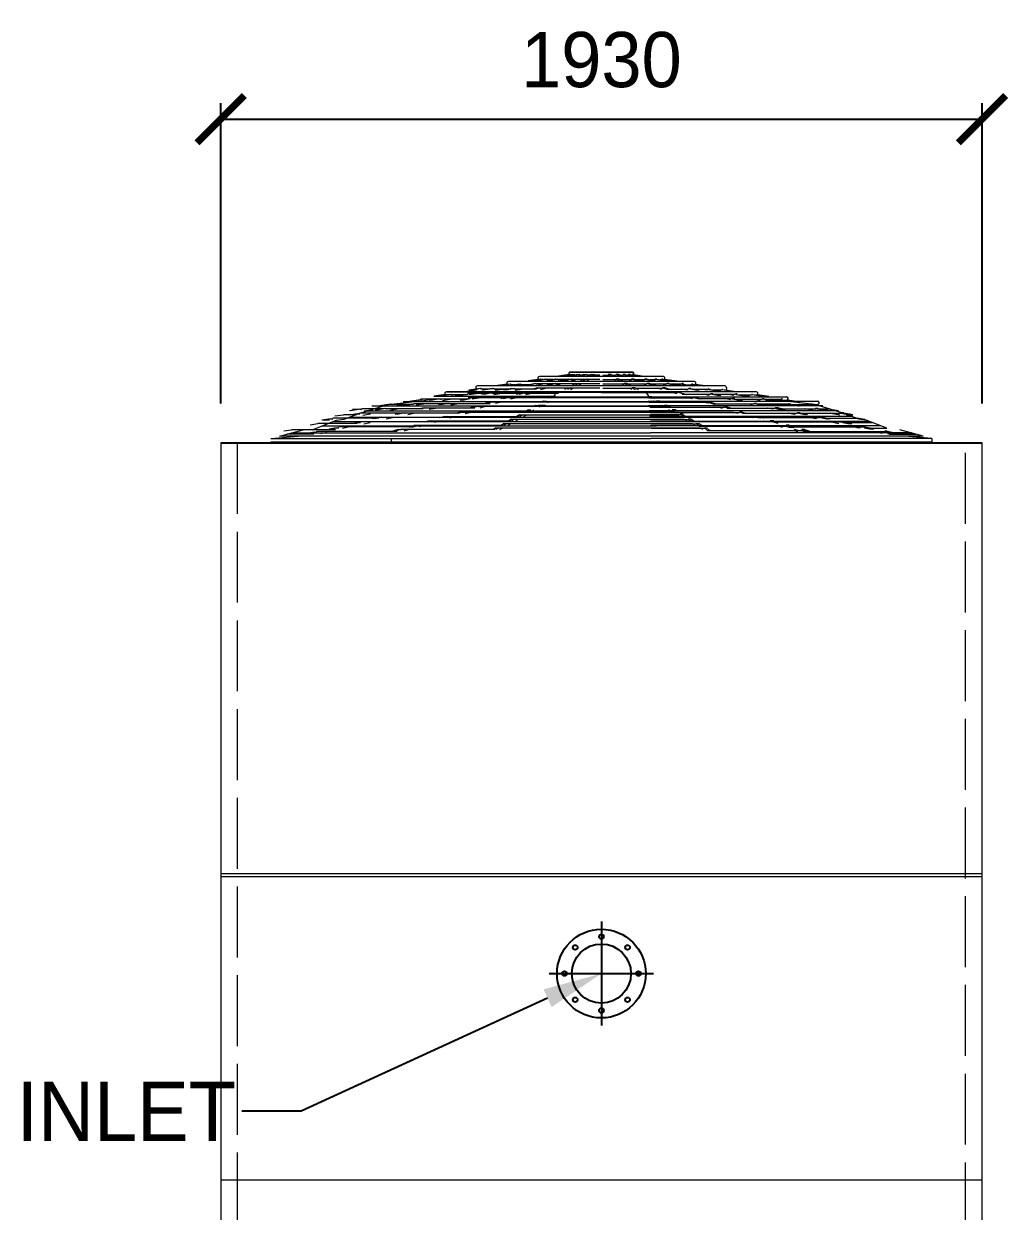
# Model space of a CAD drawing. Header units: millimetres. Extents: x 153470 to 191610, y 62385 to 83180.
# Drawn here: x 177261 to 179757, y 69892 to 72904 of the extents above; entities that cross this region are included whole.
import ezdxf
from ezdxf import colors
from ezdxf.entities.mleader import LeaderData, LeaderLine
from ezdxf.enums import TextEntityAlignment as Align
from ezdxf.math import Vec2, Vec3

# ---------------------------------------------------------------- set-up
doc = ezdxf.new("R2010")
doc.units = ezdxf.units.MM
doc.header["$LTSCALE"] = 30
doc.header["$MEASUREMENT"] = 0
doc.linetypes.add('CENTER', pattern=[2, 1.25, -0.25, 0.25, -0.25])
doc.linetypes.add('DASHED', pattern=[15, 12, -3])
doc.layers.get('0').update_dxf_attribs({"linetype": 'CONTINUOUS'})
doc.layers.get('DEFPOINTS').update_dxf_attribs({"color": 143, "linetype": 'CONTINUOUS'})
for name, color, linetype in [('center', 1, 'CENTER'), ('냉각탑', 4, 'CONTINUOUS'), ('냉각탑_dim', 1, 'CONTINUOUS'), ('냉각탑_text', 3, 'CONTINUOUS')]:
    doc.layers.add(name, color=color, linetype=linetype)
doc.styles.add('HY울릉도L', font='')
doc.styles.get("Standard").update_dxf_attribs({"font": ''})
doc.styles.add('돋움', font='')
doc.styles.get('HY울릉도L').set_extended_font_data('HY울릉도L')
doc.styles.get('Standard').set_extended_font_data('Dotum')
doc.styles.get('돋움').set_extended_font_data('Dotum')
doc.dimstyles.new('성지DIM', dxfattribs={"dimtxt": 3.5, "dimasz": 3, "dimexe": 1, "dimexo": 2.5, "dimgap": 2, "dimtad": 1, "dimdec": 0, "dimzin": 3, "dimdsep": 46, "dimtxsty": 'HY울릉도L', "dimblk": 'ARCHTICK', "dimcen": -2, "dimclrd": 256, "dimclre": 256, "dimclrt": 7, "dimadec": 0, "dimazin": 0, "dimtfac": 1, "dimtdec": 0, "dimtofl": 0, "dimtmove": 0, "dimatfit": 3, "dimfxl": 0, "dimtolj": 1, "dimtzin": 0, "dimlwe": -1, "dimarcsym": 0})

# ---------------------------------------------------------------- blocks, each defined once
blk = doc.blocks.new('_ArchTick')
at = {"color": 0, "linetype": 'ByBlock', "const_width": 0.15}
blk.add_lwpolyline([(-0.5, -0.5), (0.5, 0.5)], dxfattribs=at)
blk = doc.blocks.new('*D45')
at = {"layer": 'DEFPOINTS', "color": 0, "transparency": 16777216}
for p in [(179690.2, 72662.4), (177760.2, 71840.8), (179690.2, 71840.8)]:
    blk.add_point(p, dxfattribs=at)
at = {"layer": '냉각탑_dim', "transparency": 16777216}
for p, q in [((177760.2, 71940.8), (177760.2, 72702.4)), ((179690.2, 71940.8), (179690.2, 72702.4))]:
    blk.add_line(p, q, dxfattribs=at)
at = {"layer": '냉각탑_dim', "lineweight": -2, "transparency": 16777216}
blk.add_line((177760.2, 72662.4), (179690.2, 72662.4), dxfattribs=at)
at = {"layer": '냉각탑_dim', "lineweight": -2, "transparency": 16777216, "xscale": 120, "yscale": 120, "zscale": 120, "rotation": 180}
blk.add_blockref('_ArchTick', (177760.2, 72662.4), dxfattribs=at)
at = {"layer": '냉각탑_dim', "lineweight": -2, "transparency": 16777216, "xscale": 120, "yscale": 120, "zscale": 120}
blk.add_blockref('_ArchTick', (179690.2, 72662.4), dxfattribs=at)
at = {"layer": '냉각탑_dim', "color": 7, "transparency": 16777216, "insert": (178725.2, 72812.4), "char_height": 140, "attachment_point": 5, "style": 'HY울릉도L'}
blk.add_mtext('\\A1;1930', dxfattribs=at)

msp = doc.modelspace()

# ---------------------------------------------------------------- linework, layer by layer
at = {"lineweight": 18, "ltscale": 500}
for p, q in [((177760.2, 71840.8), (177760.2, 68260.8)), ((179690.2, 68260.8), (179690.2, 71840.8)), ((179690.2, 70747.4), (177760.2, 70747.4)), ((179690.2, 70740.4), (177760.2, 70740.4)), ((179690.2, 69970.8), (177760.2, 69970.8))]:
    msp.add_line(p, q, dxfattribs=at)
at = {"ltscale": 500}
msp.add_line((177760.2, 71840.8), (179690.2, 71840.8), dxfattribs=at)
at = {"color": 5, "linetype": 'DASHED', "lineweight": 9, "ltscale": 0.5}
for p, q in [((177802.2, 71840.8), (177802.2, 68260.8)), ((179648.2, 68260.8), (179648.2, 71840.8))]:
    msp.add_line(p, q, dxfattribs=at)
at = {"color": 3}
for centre, radius in [((178725.2, 70494.8), 112.5), ((178725.2, 70588.6), 6), ((178725.2, 70494.8), 75), ((178658.9, 70561.1), 6), ((178791.5, 70561.1), 6), ((178631.5, 70494.8), 6), ((178819, 70494.8), 6), ((178658.9, 70428.5), 6), ((178791.5, 70428.5), 6), ((178725.2, 70401.1), 6)]:
    msp.add_circle(centre, radius, dxfattribs=at)
at = {"layer": 'center', "linetype": 'CENTER', "ltscale": 50}
for p, q in [((178725.2, 70626.8), (178725.2, 70362.8)), ((178593.2, 70494.8), (178857.2, 70494.8))]:
    msp.add_line(p, q, dxfattribs=at)
at = {"layer": '냉각탑', "linetype": 'Continuous', "lineweight": 15}
for p, q in [((178565.2, 72001), (178533.7, 71996.5)), ((178569.6, 72003), (178539.2, 71998.5)), ((178571.6, 72003), (178541.3, 71998.5)), ((178584.7, 72003), (178557.4, 71998.5)), ((178588.6, 72003), (178561.4, 71998.5)), ((178565.2, 72003), (178565.9, 72002.4)), ((178882.4, 72009.6), (178568, 72009.6)), ((178569.6, 72003), (178571.6, 72003)), ((178576.8, 72001.7), (178574.5, 72001.7)), ((178584.7, 72003), (178588.6, 72003)), ((178609.3, 72003), (178587, 71998.5)), ((178602.9, 72001.7), (178591.1, 72001.7)), ((178614.8, 72003), (178592.6, 71998.5)), ((178609.3, 72003), (178614.8, 72003)), ((178643.7, 72014.1), (178611.5, 72009.6)), ((178645.5, 72014.1), (178614.3, 72009.6)), ((178615.6, 71998.5), (178631.3, 72001.7)), ((178647.5, 72014.1), (178616.4, 72009.6)), ((178637.3, 72001.7), (178616.9, 72001.7)), ((178652.7, 72014.1), (178624.7, 72009.6)), ((178641.8, 72003), (178626.1, 71998.5)), ((178656.6, 72014.1), (178628.7, 72009.6)), ((178648.6, 72003), (178632.9, 71998.5)), ((178641.8, 72003), (178648.6, 72003)), ((178664.8, 72014.1), (178642, 72009.6)), ((178643.7, 72014.1), (178643.9, 72013.9)), ((178803.8, 72020.6), (178646.6, 72020.6)), ((178646.6, 72020.6), (178803.8, 72020.6)), ((178670.4, 72014.1), (178647.6, 72009.6)), ((178649.2, 71998.5), (178660.3, 72001.7)), ((178677.6, 72001.7), (178650.1, 72001.7)), ((178681.1, 72014.1), (178664.9, 72009.6)), ((178687.9, 72014.1), (178671.7, 72009.6)), ((178680, 72003), (178671.9, 71998.5)), ((178676.1, 72012.7), (178672.5, 72012.7)), ((178673.2, 72011.9), (178673.1, 72012.7)), ((178687.6, 72003), (178679.4, 71998.5)), ((178680, 72003), (178687.6, 72003)), ((178687.7, 72009.6), (178690.1, 72010.2)), ((178687.9, 71998.5), (178693.6, 72001.7)), ((178721.3, 72001.7), (178688.3, 72001.7)), ((178697.8, 72012.7), (178689.4, 72012.7)), ((178690.1, 72010.2), (178689.8, 72012.7)), ((178700.3, 72014.1), (178692, 72009.6)), ((178707.9, 72014.1), (178699.6, 72009.6)), ((178700.3, 72014.1), (178707.9, 72014.1)), ((178707.8, 72009.6), (178709.1, 72010.2)), ((178721.3, 72012.7), (178708.7, 72012.7)), ((178709.1, 72010.2), (178708.9, 72012.7)), ((178729.1, 72012.7), (178741.7, 72012.7)), ((178729.1, 72001.7), (178762.1, 72001.7)), ((178741.4, 72010.2), (178741.5, 72012.7)), ((178742.6, 72009.6), (178741.4, 72010.2)), ((178742.5, 72014.1), (178750.9, 72009.6)), ((178750.1, 72014.1), (178742.5, 72014.1)), ((178750.1, 72014.1), (178758.4, 72009.6)), ((178752.7, 72012.7), (178761, 72012.7)), ((178762.5, 71998.5), (178756.8, 72001.7)), ((178760.3, 72010.2), (178760.6, 72012.7)), ((178762.7, 72009.6), (178760.3, 72010.2)), ((178762.6, 72014.1), (178778.7, 72009.6)), ((178762.8, 72003), (178771, 71998.5)), ((178770.4, 72003), (178762.8, 72003)), ((178769.4, 72014.1), (178785.5, 72009.6)), ((178770.4, 72003), (178778.6, 71998.5)), ((178772.8, 72001.7), (178800.4, 72001.7)), ((178774.3, 72012.7), (178777.9, 72012.7)), ((178777.2, 72011.9), (178777.3, 72012.7)), ((178780.1, 72014.1), (178802.9, 72009.6)), ((178785.6, 72014.1), (178808.4, 72009.6)), ((178801.2, 71998.5), (178790.2, 72001.7)), ((178793.8, 72014.1), (178821.8, 72009.6)), ((178797.8, 72014.1), (178825.7, 72009.6)), ((178801.8, 72003), (178817.5, 71998.5)), ((178808.6, 72003), (178801.8, 72003)), ((178802.9, 72014.1), (178834.1, 72009.6)), ((178804.9, 72014.1), (178836.1, 72009.6)), ((178806.7, 72014.1), (178806.5, 72013.9)), ((178806.7, 72014.1), (178839, 72009.6)), ((178808.6, 72003), (178824.4, 71998.5)), ((178813.2, 72001.7), (178833.5, 72001.7)), ((178834.8, 71998.5), (178819.1, 72001.7)), ((178835.6, 72003), (178857.8, 71998.5)), ((178841.1, 72003), (178835.6, 72003)), ((178841.1, 72003), (178863.4, 71998.5)), ((178847.6, 72001.7), (178859.3, 72001.7)), ((178861.8, 72003), (178889.1, 71998.5)), ((178865.8, 72003), (178861.8, 72003)), ((178865.8, 72003), (178893, 71998.5)), ((178873.6, 72001.7), (178876, 72001.7)), ((178878.8, 72003), (178909.1, 71998.5)), ((178880.8, 72003), (178878.8, 72003)), ((178880.8, 72003), (178911.2, 71998.5)), ((178885.2, 72003), (178884.6, 72002.4)), ((178885.2, 72003), (178916.7, 71998.5)), ((178839.9, 71970.5), (178332.3, 71970.5)), ((178332.3, 71970.5), (178610.5, 71970.5)), ((178408.2, 71974.7), (178378.3, 71970.5)), ((178418, 71978.7), (178389.1, 71974.5)), ((178420, 71978.7), (178391.1, 71974.5)), ((179039.6, 71985.5), (178410.9, 71985.5)), ((178418, 71978.7), (178420, 71978.7)), ((178442.8, 71967.6), (178422.1, 71963.4)), ((178442.2, 71977.6), (178422.6, 71977.6)), ((178448.7, 71978.7), (178422.8, 71974.5)), ((178452.6, 71978.7), (178426.7, 71974.5)), ((178448.3, 71967.6), (178427.7, 71963.4)), ((178448.7, 71978.7), (178452.6, 71978.7)), ((178492.9, 71977.6), (178455, 71977.6)), ((178486.7, 71989.8), (178456, 71985.5)), ((178456.1, 71974.5), (178475.3, 71977.6)), ((178493.8, 71989.8), (178464.2, 71985.5)), ((178495.8, 71989.8), (178466.2, 71985.5)), ((178498.3, 71978.7), (178477.1, 71974.5)), ((178503.8, 71978.7), (178482.7, 71974.5)), ((178961, 71996.5), (178489.5, 71996.5)), ((178516.7, 71989.8), (178490.1, 71985.5)), ((178493.8, 71989.8), (178495.8, 71989.8)), ((178520.6, 71989.8), (178494, 71985.5)), ((178509.5, 71988.7), (178498.5, 71988.7)), ((178559.5, 71977.6), (178505.7, 71977.6)), ((178506.7, 71974.5), (178522.4, 71977.6)), ((178524.1, 71967.6), (178509.5, 71963.4)), ((178530.9, 71967.6), (178516.3, 71963.4)), ((178516.7, 71989.8), (178520.6, 71989.8)), ((178522.9, 71985.5), (178542.1, 71988.7)), ((178547.9, 71988.7), (178523, 71988.7)), ((178524.1, 71967.6), (178530.9, 71967.6)), ((178553.8, 71989.8), (178532.1, 71985.5)), ((178559.3, 71991.8), (178537.6, 71987.5)), ((178563.3, 71980.7), (178548.3, 71976.5)), ((178553.8, 71991.8), (178559.3, 71991.8)), ((178570.1, 71980.7), (178555.1, 71976.5)), ((178561.2, 71987.5), (178576.8, 71990.7)), ((178598.4, 71990.7), (178561.3, 71990.7)), ((178563.3, 71980.7), (178570.1, 71980.7)), ((178637.4, 71979.6), (178571.5, 71979.6)), ((178572.1, 71976.5), (178583.2, 71979.6)), ((178602.5, 71991.8), (178587.2, 71987.5)), ((178609.3, 71991.8), (178594, 71987.5)), ((178602.5, 71991.8), (178609.3, 71991.8)), ((178610.7, 71987.5), (178621.7, 71990.7)), ((178657.5, 71990.7), (178610.8, 71990.7)), ((178725.2, 71968.7), (178617.7, 71968.7)), ((178639.4, 71980.7), (178631.6, 71976.5)), ((178647, 71980.7), (178639.2, 71976.5)), ((178639.4, 71980.7), (178647, 71980.7)), ((178721.3, 71979.6), (178647.7, 71979.6)), ((178648, 71976.5), (178653.7, 71979.6)), ((178659.7, 71991.8), (178651.7, 71987.5)), ((178667.3, 71991.8), (178659.3, 71987.5)), ((178659.7, 71991.8), (178667.3, 71991.8)), ((178667.9, 71987.5), (178673.7, 71990.7)), ((178721.3, 71990.7), (178668, 71990.7)), ((178725.2, 71968.7), (178832.7, 71968.7)), ((178729.1, 71990.7), (178782.4, 71990.7)), ((178729.1, 71979.6), (178802.8, 71979.6)), ((178782.5, 71987.5), (178776.7, 71990.7)), ((178783.2, 71991.8), (178791.1, 71987.5)), ((178790.7, 71991.8), (178783.2, 71991.8)), ((178790.7, 71991.8), (178798.7, 71987.5)), ((178792.9, 71990.7), (178839.7, 71990.7)), ((178802.4, 71976.5), (178796.7, 71979.6)), ((178803.5, 71980.7), (178811.2, 71976.5)), ((178811.1, 71980.7), (178803.5, 71980.7)), ((178811.1, 71980.7), (178818.8, 71976.5)), ((178813, 71979.6), (178879, 71979.6)), ((178839.8, 71987.5), (178828.7, 71990.7)), ((178834.1, 71968.6), (178918.3, 71968.6)), ((179118.1, 71970.5), (178839.9, 71970.5)), ((178841.1, 71991.8), (178856.4, 71987.5)), ((178847.9, 71991.8), (178841.1, 71991.8)), ((178847.9, 71991.8), (178863.2, 71987.5)), ((178852, 71990.7), (178889.1, 71990.7)), ((178878.3, 71976.5), (178867.2, 71979.6)), ((178889.3, 71987.5), (178873.6, 71990.7)), ((178880.3, 71980.7), (178895.3, 71976.5)), ((178887.1, 71980.7), (178880.3, 71980.7)), ((178887.1, 71980.7), (178902.1, 71976.5)), ((178890.9, 71977.6), (178944.7, 71977.6)), ((178891.1, 71991.8), (178912.8, 71987.5)), ((178896.7, 71991.8), (178891.1, 71991.8)), ((178896.7, 71991.8), (178918.3, 71987.5)), ((178902.5, 71990.7), (178927.4, 71990.7)), ((178916.8, 71965.4), (178905.7, 71968.6)), ((178927.6, 71987.5), (178908.4, 71990.7)), ((178919.6, 71969.6), (178934.1, 71965.4)), ((178926.4, 71969.6), (178919.6, 71969.6)), ((178926.4, 71967.6), (178940.9, 71963.4)), ((178943.7, 71974.5), (178928.1, 71977.6)), ((178933.7, 71991.8), (178929.8, 71991.8)), ((178929.8, 71989.8), (178956.4, 71985.5)), ((178933.7, 71989.8), (178960.3, 71985.5)), ((178940.9, 71988.7), (178951.9, 71988.7)), ((178946.6, 71978.7), (178967.8, 71974.5)), ((178952.2, 71978.7), (178973.3, 71974.5)), ((178954.6, 71989.8), (178984.2, 71985.5)), ((178956.6, 71989.8), (178954.6, 71989.8)), ((178956.6, 71989.8), (178986.3, 71985.5)), ((178957.5, 71977.6), (178995.5, 71977.6)), ((178963.7, 71989.8), (178994.4, 71985.5)), ((178994.3, 71974.5), (178975.1, 71977.6)), ((178997.8, 71976.7), (179023.7, 71972.5)), ((179001.7, 71976.7), (178997.8, 71976.7)), ((179001.7, 71976.7), (179027.6, 71972.5)), ((179008.3, 71975.6), (179027.8, 71975.6)), ((179030.4, 71976.7), (179059.3, 71972.5)), ((179032.4, 71976.7), (179030.4, 71976.7)), ((179032.4, 71976.7), (179061.3, 71972.5)), ((179042.2, 71974.7), (179072.1, 71970.5)), ((178190.6, 71939.3), (178163.8, 71935.4)), ((178192.6, 71939.3), (178165.9, 71935.4)), ((178177.2, 71937.3), (178275.1, 71948.4)), ((178190.6, 71939.3), (178192.6, 71939.3)), ((178240.2, 71938.5), (178194.9, 71938.5)), ((178200.6, 71935.4), (178222, 71938.5)), ((178244.8, 71939.3), (178220.8, 71935.4)), ((178222.8, 71946.4), (178856.8, 71946.4)), ((178248.8, 71939.3), (178224.8, 71935.4)), ((178266.4, 71950.4), (178238.9, 71946.4)), ((178268.4, 71950.4), (178240.9, 71946.4)), ((178244.8, 71939.3), (178248.8, 71939.3)), ((178328, 71940.5), (178250.8, 71940.5)), ((178255.9, 71937.4), (178275.1, 71940.5)), ((178266.4, 71952.4), (178268.4, 71952.4)), ((178307.5, 71951.6), (178270.8, 71951.6)), ((178275.1, 71948.4), (178296.5, 71951.6)), ((178312.8, 71952.4), (178288.2, 71948.4)), ((178316.7, 71952.4), (178292.1, 71948.4)), ((178329.7, 71963.6), (178300.5, 71959.4)), ((178300.5, 71959.4), (178609.1, 71959.4)), ((178331.8, 71941.3), (178312.2, 71937.4)), ((178312.8, 71952.4), (178316.7, 71952.4)), ((178342.2, 71963.6), (178314, 71959.4)), ((178344.2, 71963.6), (178316, 71959.4)), ((178337.4, 71941.3), (178317.8, 71937.4)), ((178383, 71951.6), (178318.8, 71951.6)), ((178322.7, 71948.4), (178341.9, 71951.6)), ((178335.6, 71962.6), (178332.3, 71962.6)), ((178442.9, 71940.5), (178339, 71940.5)), ((178342.2, 71963.6), (178344.2, 71963.6)), ((178343.2, 71937.4), (178358.9, 71940.5)), ((178374.8, 71962.6), (178346.7, 71962.6)), ((178349.5, 71959.4), (178370.9, 71962.6)), ((178380.7, 71963.6), (178355.5, 71959.4)), ((178384.7, 71963.6), (178359.4, 71959.4)), ((178387.3, 71952.4), (178367.2, 71948.4)), ((178392.9, 71952.4), (178372.7, 71948.4)), ((178380.7, 71963.6), (178384.7, 71963.6)), ((178438, 71966.6), (178386.9, 71966.6)), ((178389.4, 71963.4), (178408.6, 71966.6)), ((178481.8, 71955.6), (178394.6, 71955.6)), ((178397.7, 71952.4), (178413.4, 71955.6)), ((178445.6, 71945.3), (178431.7, 71941.4)), ((178452.4, 71945.3), (178438.5, 71941.4)), ((178445.6, 71945.3), (178452.4, 71945.3)), ((178520.7, 71966.6), (178450.2, 71966.6)), ((178452.2, 71963.4), (178467.9, 71966.6)), ((178860.1, 71944.5), (178453.6, 71944.5)), ((178456.5, 71941.4), (178467.6, 71944.5)), ((178484.8, 71956.4), (178470.6, 71952.4)), ((178491.6, 71956.4), (178477.4, 71952.4)), ((178484.8, 71956.4), (178491.6, 71956.4)), ((178850, 71955.6), (178492.9, 71955.6)), ((178495.1, 71952.4), (178506.2, 71955.6)), ((178616.3, 71966.6), (178532.2, 71966.6)), ((178533.6, 71963.4), (178544.7, 71966.6)), ((178577.4, 71947), (178570.7, 71943.4)), ((178577.4, 71947), (178585, 71947)), ((178585, 71947), (178578.3, 71943.4)), ((178588.2, 71943.4), (178593.9, 71946.5)), ((178597.3, 71958), (178590.7, 71954.4)), ((178597.3, 71958), (178604.8, 71958)), ((178607.5, 71959.4), (178598.3, 71954.4)), ((178845.8, 71956.7), (178602.5, 71956.7)), ((178602.5, 71956.7), (178845.8, 71956.7)), ((179194.7, 71957.4), (178839.4, 71957.4)), ((179273.3, 71946.4), (178844, 71946.4)), ((178845.6, 71958), (178852.1, 71954.4)), ((178853.1, 71958), (178845.6, 71958)), ((178845.7, 71955.6), (178957.6, 71955.6)), ((178846.7, 71944.5), (178996.9, 71944.5)), ((178853.1, 71958), (178859.7, 71954.4)), ((178862.2, 71943.4), (178856.5, 71946.5)), ((178865.5, 71947), (178872.1, 71943.4)), ((178873, 71947), (178865.5, 71947)), ((178873, 71947), (178879.7, 71943.4)), ((178929.8, 71964.6), (179000.3, 71964.6)), ((178955.3, 71952.4), (178944.3, 71955.6)), ((178958.8, 71956.4), (178973, 71952.4)), ((178965.6, 71956.4), (178958.8, 71956.4)), ((178965.6, 71956.4), (178979.8, 71952.4)), ((178968.6, 71953.6), (179055.8, 71953.6)), ((178998.2, 71961.4), (178982.5, 71964.6)), ((178993.9, 71941.4), (178982.8, 71944.5)), ((178998, 71943.3), (179011.9, 71939.4)), ((179004.8, 71943.3), (178998, 71943.3)), ((179002.1, 71965.6), (179022.7, 71961.4)), ((179004.8, 71943.3), (179018.7, 71939.4)), ((179007.5, 71940.5), (179111.4, 71940.5)), ((179007.6, 71965.6), (179028.3, 71961.4)), ((179012.5, 71964.6), (179063.5, 71964.6)), ((179052.7, 71950.4), (179037, 71953.6)), ((179061, 71961.4), (179041.8, 71964.6)), ((179057.6, 71952.4), (179077.7, 71948.4)), ((179063.1, 71952.4), (179083.2, 71948.4)), ((179069.7, 71965.6), (179065.8, 71965.6)), ((179065.8, 71963.6), (179091, 71959.4)), ((179067.4, 71951.6), (179131.6, 71951.6)), ((179069.7, 71963.6), (179094.9, 71959.4)), ((179075.6, 71962.6), (179103.7, 71962.6)), ((179100.9, 71959.4), (179079.5, 71962.6)), ((179107.2, 71937.4), (179091.5, 71940.5)), ((179107.2, 71937.4), (179091.5, 71940.5)), ((179108.2, 71963.6), (179106.2, 71963.6)), ((179106.2, 71963.6), (179134.4, 71959.4)), ((179108.2, 71963.6), (179106.2, 71963.6)), ((179106.2, 71963.6), (179134.4, 71959.4)), ((179108.2, 71963.6), (179136.4, 71959.4)), ((179108.2, 71963.6), (179136.4, 71959.4)), ((179127.8, 71948.4), (179108.6, 71951.6)), ((179127.8, 71948.4), (179108.6, 71951.6)), ((179113, 71941.3), (179132.6, 71937.4)), ((179113, 71941.3), (179132.6, 71937.4)), ((179114.8, 71962.6), (179118.1, 71962.6)), ((179114.8, 71962.6), (179118.1, 71962.6)), ((179118.6, 71941.3), (179138.2, 71937.4)), ((179118.6, 71941.3), (179138.2, 71937.4)), ((179120.4, 71938.5), (179197.6, 71938.5)), ((179120.7, 71963.6), (179149.9, 71959.4)), ((179120.7, 71963.6), (179149.9, 71959.4)), ((179122.4, 71940.5), (179199.6, 71940.5)), ((179133.7, 71952.4), (179158.3, 71948.4)), ((179137.6, 71952.4), (179133.7, 71952.4)), ((179133.7, 71952.4), (179158.3, 71948.4)), ((179137.6, 71952.4), (179133.7, 71952.4)), ((179135.6, 71952.4), (179160.3, 71948.4)), ((179137.6, 71952.4), (179162.3, 71948.4)), ((179140.9, 71949.6), (179177.6, 71949.6)), ((179142.9, 71951.6), (179179.6, 71951.6)), ((179173.4, 71946.4), (179151.9, 71949.6)), ((179175.4, 71948.4), (179153.9, 71951.6)), ((179192.5, 71935.4), (179173.3, 71938.5)), ((179194.5, 71937.4), (179175.3, 71940.5)), ((179273.2, 71937.3), (179175.4, 71948.4)), ((179182, 71950.4), (179180, 71950.4)), ((179180, 71950.4), (179207.5, 71946.4)), ((179184, 71952.4), (179182, 71952.4)), ((179182, 71950.4), (179209.5, 71946.4)), ((179182, 71950.4), (179209.5, 71946.4)), ((179184, 71950.4), (179211.5, 71946.4)), ((179187.9, 71949.6), (179194.7, 71949.6)), ((179197.2, 71950.4), (179225.6, 71946.4)), ((179199.6, 71939.3), (179223.7, 71935.4)), ((179203.6, 71939.3), (179199.6, 71939.3)), ((179201.6, 71939.3), (179225.7, 71935.4)), ((179205.6, 71939.3), (179201.6, 71939.3)), ((179203.6, 71939.3), (179227.6, 71935.4)), ((179205.6, 71939.3), (179229.6, 71935.4)), ((179208.2, 71938.5), (179253.5, 71938.5)), ((179210.2, 71938.5), (179255.5, 71938.5)), ((179247.8, 71935.4), (179226.4, 71938.5)), ((179249.8, 71935.4), (179228.4, 71938.5)), ((179257.8, 71939.3), (179255.8, 71939.3)), ((179255.8, 71939.3), (179282.6, 71935.4)), ((179257.8, 71939.3), (179284.6, 71935.4)), ((179259.8, 71939.3), (179257.8, 71939.3)), ((179257.8, 71939.3), (179284.6, 71935.4)), ((179259.8, 71939.3), (179286.6, 71935.4)), ((179263, 71938.5), (179273.3, 71938.5)), ((179275.6, 71939.3), (179275.6, 71939.3)), ((178049.8, 71909.3), (178071.2, 71912.5)), ((178103.6, 71912.5), (178071.2, 71912.5)), ((178072.9, 71901.4), (178112.7, 71916.5)), ((178107, 71915), (178084.2, 71911.3)), ((178112.8, 71926.2), (178086.7, 71922.3)), ((178110.9, 71915), (178088.1, 71911.3)), ((178114.9, 71926.2), (178088.8, 71922.3)), ((178108.4, 71925.5), (178094.5, 71925.5)), ((178107, 71915), (178110.9, 71915)), ((178112.7, 71916.5), (178173.2, 71935.4)), ((178216.1, 71916.5), (178112.7, 71916.5)), ((178112.8, 71926.2), (178114.9, 71926.2)), ((178170.9, 71927.5), (178117, 71927.5)), ((178120.5, 71911.3), (178139.7, 71914.5)), ((178124.2, 71922.3), (178145.6, 71925.5)), ((178124.2, 71922.3), (178910.1, 71922.3)), ((178143.1, 71935.4), (178886.5, 71935.4)), ((178174.9, 71928.2), (178151.5, 71924.3)), ((178178.8, 71928.2), (178155.5, 71924.3)), ((178273.1, 71927.5), (178182.7, 71927.5)), ((178189.2, 71924.3), (178208.4, 71927.5)), ((178220.9, 71917), (178202.3, 71913.3)), ((178226.4, 71917), (178207.8, 71913.3)), ((178365.2, 71916.5), (178227.9, 71916.5)), ((178234.3, 71913.3), (178249.9, 71916.5)), ((178276.4, 71930.2), (178257.3, 71926.3)), ((178281.9, 71930.2), (178262.8, 71926.3)), ((178404.1, 71929.5), (178283.4, 71929.5)), ((178288.7, 71926.3), (178304.4, 71929.5)), ((178328, 71907.9), (178315.1, 71904.3)), ((178334.8, 71907.9), (178322, 71904.3)), ((178328, 71907.9), (178334.8, 71907.9)), ((178516.7, 71907.4), (178335.7, 71907.4)), ((178341, 71904.3), (178352, 71907.4)), ((178367.2, 71919), (178354, 71915.3)), ((178374, 71919), (178360.8, 71915.3)), ((178367.2, 71919), (178374, 71919)), ((179059.8, 71918.5), (178372, 71918.5)), ((178379.5, 71915.3), (178390.6, 71918.5)), ((178406.4, 71934.2), (178392.9, 71930.3)), ((178413.2, 71934.2), (178399.7, 71930.3)), ((178406.4, 71934.2), (178413.2, 71934.2)), ((178880.1, 71933.5), (178414.3, 71933.5)), ((178418, 71930.3), (178429.1, 71933.5)), ((178517.5, 71911.9), (178510.9, 71908.3)), ((178920, 71911.4), (178516.7, 71911.4)), ((178517.5, 71911.9), (178525.1, 71911.9)), ((178525.1, 71911.9), (178518.5, 71908.3)), ((178528.3, 71908.3), (178534.1, 71911.4)), ((178537.5, 71922.9), (178530.9, 71919.3)), ((178537.5, 71924.9), (178545.1, 71924.9)), ((178545.1, 71924.9), (178538.4, 71921.3)), ((178548.3, 71921.3), (178554, 71924.5)), ((178557.4, 71936), (178550.8, 71932.3)), ((178557.4, 71936), (178565, 71936)), ((178565, 71936), (178558.4, 71932.3)), ((178583.8, 71935.5), (178566.3, 71935.5)), ((178568.2, 71932.3), (178574, 71935.5)), ((179286.6, 71935.4), (178844.9, 71935.4)), ((179326.2, 71922.3), (178845.9, 71922.3)), ((179359.4, 71908.3), (178846.9, 71908.3)), ((178847.6, 71931.5), (179036.1, 71931.5)), ((178848.6, 71918.5), (179075.4, 71918.5)), ((178849.6, 71913.4), (178924.8, 71913.4)), ((178866.6, 71935.5), (178884.1, 71935.5)), ((178882.2, 71932.3), (178876.5, 71935.5)), ((178885.4, 71936), (178892, 71932.3)), ((178893, 71936), (178885.4, 71936)), ((178893, 71936), (178899.6, 71932.3)), ((178902.1, 71921.3), (178896.4, 71924.5)), ((178905.3, 71924.9), (178912, 71921.3)), ((178912.9, 71924.9), (178905.3, 71924.9)), ((178912.9, 71924.9), (178919.6, 71921.3)), ((178922.1, 71910.3), (178916.3, 71913.4)), ((178925.3, 71913.9), (178931.9, 71910.3)), ((178932.9, 71913.9), (178925.3, 71913.9)), ((178932.9, 71911.9), (178939.5, 71908.3)), ((178933.7, 71907.4), (179114.7, 71907.4)), ((179032.4, 71928.3), (179021.3, 71931.5)), ((179037.2, 71932.2), (179050.7, 71928.3)), ((179044, 71932.2), (179037.2, 71932.2)), ((179044, 71932.2), (179057.5, 71928.3)), ((179044.4, 71929.5), (179165, 71929.5)), ((179070.9, 71915.3), (179059.8, 71918.5)), ((179076.4, 71919), (179089.6, 71915.3)), ((179083.3, 71919), (179076.4, 71919)), ((179083.2, 71916.5), (179220.5, 71916.5)), ((179083.3, 71919), (179096.4, 71915.3)), ((179083.3, 71919), (179096.4, 71915.3)), ((179085.2, 71916.5), (179222.5, 71916.5)), ((179109.5, 71904.3), (179098.4, 71907.4)), ((179109.5, 71904.3), (179098.4, 71907.4)), ((179115.7, 71907.9), (179128.5, 71904.3)), ((179122.5, 71907.9), (179115.7, 71907.9)), ((179115.7, 71907.9), (179128.5, 71904.3)), ((179122.5, 71907.9), (179115.7, 71907.9)), ((179122.5, 71907.9), (179135.3, 71904.3)), ((179122.5, 71907.9), (179135.3, 71904.3)), ((179159.7, 71926.3), (179144, 71929.5)), ((179161.7, 71926.3), (179146, 71929.5)), ((179166.5, 71928.2), (179185.6, 71924.3)), ((179168.5, 71930.2), (179187.6, 71926.3)), ((179172.1, 71928.2), (179191.2, 71924.3)), ((179174.1, 71930.2), (179193.2, 71926.3)), ((179175.3, 71927.5), (179265.7, 71927.5)), ((179177.3, 71927.5), (179267.7, 71927.5)), ((179214.2, 71913.3), (179198.5, 71916.5)), ((179216.2, 71913.3), (179200.5, 71916.5)), ((179222, 71917), (179240.6, 71913.3)), ((179224, 71917), (179242.6, 71913.3)), ((179227.5, 71917), (179246.1, 71913.3)), ((179229.5, 71917), (179248.1, 71913.3)), ((179230.3, 71916.5), (179333.8, 71916.5)), ((179234.3, 71916.5), (179337.8, 71916.5)), ((179259.2, 71924.3), (179240, 71927.5)), ((179261.2, 71924.3), (179242, 71927.5)), ((179267.6, 71928.2), (179291, 71924.3)), ((179271.5, 71928.2), (179294.9, 71924.3)), ((179271.6, 71928.2), (179295, 71924.3)), ((179275.5, 71928.2), (179298.9, 71924.3)), ((179275.5, 71927.5), (179302.4, 71927.5)), ((179337.8, 71916.5), (179277.2, 71935.4)), ((179279.5, 71927.5), (179302.4, 71927.5)), ((179303.8, 71927), (179300.8, 71927.5)), ((179326.2, 71922.3), (179304.8, 71925.5)), ((179325.9, 71913.3), (179306.7, 71916.5)), ((179329.9, 71911.3), (179310.7, 71914.5)), ((179339.4, 71917), (179335.5, 71917)), ((179335.5, 71917), (179358.3, 71913.3)), ((179377.5, 71901.4), (179337.8, 71916.5)), ((179339.4, 71917), (179362.2, 71913.3)), ((179343.4, 71915), (179339.5, 71915)), ((179339.5, 71915), (179362.3, 71911.3)), ((179342.8, 71914.5), (179355, 71914.5)), ((179343.4, 71915), (179359, 71912.5)), ((179346.8, 71912.5), (179359, 71912.5)), ((177987, 71887.2), (178006.2, 71890.4)), ((177991.7, 71874.4), (178053.7, 71898.3)), ((178106.2, 71890.4), (178006.2, 71890.4)), ((178039.1, 71901.9), (178016.9, 71898.3)), ((178017.3, 71884.2), (178597.6, 71884.2)), ((178036.3, 71898.4), (178018, 71898.4)), ((178043, 71901.9), (178020.8, 71898.3)), ((178052.6, 71879.6), (178035.4, 71876.2)), ((178039.1, 71901.9), (178043, 71901.9)), ((178058.1, 71879.6), (178041, 71876.2)), ((178161.1, 71903.4), (178044.6, 71903.4)), ((178045.9, 71895.3), (179158.2, 71895.3)), ((178053.7, 71898.3), (178072.9, 71901.4)), ((178246.6, 71881.4), (178059.2, 71881.4)), ((178068.8, 71878.2), (178084.5, 71881.4)), ((178085.8, 71906.3), (179128.1, 71906.3)), ((178108, 71892.8), (178090.4, 71889.2)), ((178113.6, 71892.8), (178095.9, 71889.2)), ((178285.5, 71894.4), (178114.7, 71894.4)), ((178123.3, 71889.2), (178139, 71892.4)), ((178163.4, 71905.9), (178145.3, 71902.3)), ((178169, 71905.9), (178150.9, 71902.3)), ((178326.3, 71905.4), (178172.3, 71905.4)), ((178179.8, 71902.3), (178195.4, 71905.4)), ((178249.6, 71883.6), (178237.4, 71880.2)), ((178256.4, 71883.6), (178244.2, 71880.2)), ((178249.6, 71885.6), (178256.4, 71885.6)), ((178476.5, 71885.4), (178257.1, 71885.4)), ((178263.9, 71882.2), (178275, 71885.4)), ((178288.8, 71896.8), (178276.3, 71893.2)), ((178295.6, 71896.8), (178283.1, 71893.2)), ((178288.8, 71896.8), (178295.6, 71896.8)), ((178496.6, 71896.4), (178296.4, 71896.4)), ((178302.4, 71893.2), (178313.5, 71896.4)), ((178456.2, 71878.4), (178450.1, 71875.1)), ((178976.6, 71878.2), (178455.9, 71878.2)), ((178456.2, 71878.4), (178463.8, 71878.4)), ((178463.8, 71878.4), (178457.7, 71875.1)), ((178468, 71875.1), (178473.8, 71878.2)), ((178477, 71889.6), (178470.7, 71886.2)), ((178956.2, 71889.4), (178476.5, 71889.4)), ((178477, 71889.6), (178484.6, 71889.6)), ((178484.6, 71889.6), (178478.3, 71886.2)), ((178488.5, 71886.2), (178494.2, 71889.4)), ((178497.3, 71900.8), (178490.8, 71897.2)), ((178936.3, 71900.4), (178496.6, 71900.4)), ((178497.3, 71900.8), (178504.8, 71900.8)), ((178504.8, 71900.8), (178498.4, 71897.2)), ((178508.4, 71897.2), (178514.1, 71900.4)), ((178597.6, 71884.2), (178864.8, 71884.2)), ((179404.5, 71895.3), (178847.8, 71895.3)), ((179433.1, 71884.2), (178848.8, 71884.2)), ((178850.5, 71900.4), (178945.1, 71900.4)), ((178851.5, 71889.4), (178965.5, 71889.4)), ((178852.5, 71878.2), (178986.3, 71878.2)), ((178942, 71897.2), (178936.3, 71900.4)), ((178945.6, 71900.8), (178952, 71897.2)), ((178953.2, 71900.8), (178945.6, 71900.8)), ((178953.2, 71900.8), (178959.6, 71897.2)), ((178953.8, 71896.4), (179154, 71896.4)), ((178962, 71886.2), (178956.2, 71889.4)), ((178965.9, 71889.6), (178972.2, 71886.2)), ((178973.5, 71889.6), (178965.9, 71889.6)), ((178972, 71883.4), (179191.3, 71883.4)), ((178973.5, 71889.6), (178979.7, 71886.2)), ((178982.4, 71875.1), (178976.6, 71878.2)), ((178986.6, 71878.4), (178992.7, 71875.1)), ((178994.2, 71878.4), (178986.6, 71878.4)), ((179122.1, 71905.4), (179276.1, 71905.4)), ((179124.1, 71905.4), (179278.1, 71905.4)), ((179148, 71893.2), (179136.9, 71896.4)), ((179148, 71893.2), (179136.9, 71896.4)), ((179152.9, 71896.8), (179165.3, 71893.2)), ((179159.7, 71896.8), (179152.9, 71896.8)), ((179154.9, 71896.8), (179167.3, 71893.2)), ((179161.7, 71896.8), (179154.9, 71896.8)), ((179159.7, 71894.8), (179172.1, 71891.2)), ((179161, 71894.4), (179331.7, 71894.4)), ((179161.7, 71896.8), (179174.1, 71893.2)), ((179165, 71894.4), (179335.7, 71894.4)), ((179184.5, 71880.2), (179173.4, 71883.4)), ((179186.5, 71882.2), (179175.4, 71885.4)), ((179192, 71883.6), (179204.2, 71880.2)), ((179198.8, 71883.6), (179192, 71883.6)), ((179200.8, 71885.6), (179194, 71885.6)), ((179194, 71883.6), (179206.2, 71880.2)), ((179198.8, 71883.6), (179211, 71880.2)), ((179199.8, 71881.4), (179387.2, 71881.4)), ((179200.8, 71883.6), (179213, 71880.2)), ((179203.8, 71881.4), (179391.2, 71881.4)), ((179268.7, 71902.3), (179253, 71905.4)), ((179270.7, 71902.3), (179255, 71905.4)), ((179277.4, 71905.9), (179295.5, 71902.3)), ((179281.4, 71905.9), (179299.5, 71902.3)), ((179283, 71905.9), (179301.1, 71902.3)), ((179287, 71905.9), (179305.1, 71902.3)), ((179289.3, 71903.4), (179373.5, 71903.4)), ((179323.1, 71891.2), (179307.5, 71894.4)), ((179327.1, 71889.2), (179311.5, 71892.4)), ((179332.9, 71894.8), (179350.5, 71891.2)), ((179336.9, 71892.8), (179354.5, 71889.2)), ((179338.4, 71894.8), (179356.1, 71891.2)), ((179340.2, 71892.4), (179411.9, 71892.4)), ((179342.4, 71892.8), (179360.1, 71889.2)), ((179377.6, 71878.2), (179361.9, 71881.4)), ((179381.6, 71878.2), (179365.9, 71881.4)), ((179392.7, 71900.3), (179373.5, 71903.4)), ((179396.7, 71898.3), (179377.5, 71901.4)), ((179388.3, 71881.6), (179405.5, 71878.2)), ((179392.3, 71879.6), (179409.5, 71876.2)), ((179393.8, 71881.6), (179411, 71878.2)), ((179395.2, 71878.4), (179448.4, 71878.4)), ((179448.4, 71878.4), (179396.7, 71898.3)), ((179397.8, 71879.6), (179415, 71876.2)), ((177887.2, 71852.1), (177956.3, 71858.2)), ((177887.2, 71852.1), (178595.7, 71852.1)), ((177909.8, 71858.2), (177968.9, 71874.4)), ((178596.1, 71858.2), (177909.8, 71858.2)), ((177920.3, 71871.2), (177939.5, 71874.4)), ((177995.8, 71863.2), (177928.1, 71863.2)), ((177938.9, 71866.2), (178596.7, 71866.2)), ((178051.2, 71874.4), (177939.5, 71874.4)), ((177996.7, 71868.4), (177980, 71865.1)), ((178002.3, 71868.4), (177985.5, 71865.1)), ((178207.3, 71870.2), (178003.1, 71870.2)), ((178013.8, 71865.1), (178029.5, 71868.2)), ((178192.2, 71852.1), (178192.2, 71840.8)), ((178209.9, 71875.2), (178198.1, 71871.8)), ((178216.7, 71875.2), (178204.9, 71871.8)), ((178209.9, 71875.2), (178216.7, 71875.2)), ((178455.9, 71875), (178217.3, 71875)), ((178224.9, 71871.8), (178236, 71875)), ((178595.7, 71852.1), (178850.7, 71852.1)), ((178596.7, 71866.2), (178849.8, 71866.2)), ((178850.7, 71858.2), (178596.7, 71858.2)), ((179511.5, 71866.2), (178849.8, 71866.2)), ((179540.6, 71858.2), (178850.7, 71858.2)), ((179563.2, 71852.1), (178850.7, 71852.1)), ((178992.5, 71872.2), (179231.1, 71872.2)), ((178994.2, 71876.4), (179000.3, 71873.1)), ((179223.5, 71869.1), (179212.4, 71872.2)), ((179225.5, 71871.8), (179214.4, 71875)), ((179231.7, 71872.4), (179243.5, 71869.1)), ((179238.5, 71872.4), (179231.7, 71872.4)), ((179233.7, 71875.2), (179245.5, 71871.8)), ((179240.5, 71875.2), (179233.7, 71875.2)), ((179238.5, 71872.4), (179250.3, 71869.1)), ((179239.2, 71870.2), (179443.3, 71870.2)), ((179240.5, 71875.2), (179252.3, 71871.8)), ((179243.2, 71870.2), (179447.3, 71870.2)), ((179432.6, 71867.1), (179416.9, 71870.2)), ((179436.6, 71865.1), (179420.9, 71868.2)), ((179444.1, 71870.4), (179460.9, 71867.1)), ((179448.1, 71868.4), (179464.9, 71865.1)), ((179449.7, 71870.4), (179466.5, 71867.1)), ((179450.6, 71865.2), (179515, 71865.2)), ((179453.7, 71868.4), (179470.5, 71865.1)), ((179454.6, 71863.2), (179522.3, 71863.2)), ((179540.6, 71858.2), (179481.5, 71874.4)), ((179563.2, 71852.1), (179494.2, 71858.2)), ((179563.2, 71852.1), (179563.2, 71840.8)), ((177887.2, 71843.4), (179563.2, 71843.4)), ((177887.2, 71842.8), (179563.2, 71842.8))]:
    msp.add_line(p, q, dxfattribs=at)
at = {"layer": '냉각탑', "linetype": 'Continuous', "lineweight": 15, "flags": 128}
for points in [[(178645.5, 72014.1), (178647.2, 72014.1), (178647.5, 72014.1)], [(178647.5, 72014.1), (178648, 72013.6), (178648.3, 72013.4)], [(178648.6, 72003), (178649.1, 72002.2), (178649.7, 72001.7), (178650.1, 72001.8)], [(178652.7, 72014.1), (178655.6, 72014.1), (178656.6, 72014.1)], [(178664.8, 72014.1), (178668, 72014.1), (178670.4, 72014.1)], [(178681.1, 72014.1), (178683.2, 72014.1), (178687.9, 72014.1)], [(178687.6, 72003), (178687.7, 72002.4), (178688, 72001.9), (178688.4, 72001.7)], [(178687.9, 72014.1), (178688.1, 72013.6), (178688.7, 72013), (178689.3, 72012.7), (178689.5, 72012.8)], [(178707.9, 72014.1), (178708, 72013.6), (178708.3, 72013), (178708.7, 72012.7), (178708.7, 72012.8)], [(178742.5, 72014.1), (178742.4, 72013.6), (178742.1, 72013), (178741.7, 72012.7), (178741.7, 72012.8)], [(178762.6, 72014.1), (178762.3, 72013.6), (178761.7, 72013), (178761.1, 72012.7), (178760.9, 72012.8)], [(178762.8, 72003), (178762.7, 72002.4), (178762.4, 72001.9), (178762, 72001.7)], [(178769.4, 72014.1), (178767.2, 72014.1), (178762.6, 72014.1)], [(178785.6, 72014.1), (178782.4, 72014.1), (178780.1, 72014.1)], [(178797.8, 72014.1), (178794.8, 72014.1), (178793.8, 72014.1)], [(178801.8, 72003), (178801.3, 72002.2), (178800.7, 72001.7), (178800.3, 72001.8)], [(178802.9, 72014.1), (178802.4, 72013.6), (178802.1, 72013.4)], [(178804.9, 72014.1), (178803.2, 72014.1), (178802.9, 72014.1)], [(178442.8, 71967.6), (178444.3, 71967.6), (178448.3, 71967.6)], [(178486.7, 71989.8), (178486.9, 71989.6), (178488, 71989)], [(178498.3, 71978.7), (178500, 71978.7), (178503.8, 71978.7)], [(178530.9, 71967.6), (178531.4, 71966.9), (178532, 71966.6), (178532.3, 71966.6)], [(178609.3, 71991.8), (178609.5, 71991.6), (178610, 71990.9), (178610.7, 71990.7), (178610.9, 71990.7)], [(178647, 71980.7), (178647.2, 71980.1), (178647.5, 71979.7), (178647.7, 71979.7)], [(178667.3, 71991.8), (178667.4, 71991.5), (178667.7, 71990.9), (178668, 71990.7), (178668.1, 71990.7)], [(178783.2, 71991.8), (178783, 71991.5), (178782.7, 71990.9), (178782.4, 71990.7), (178782.4, 71990.7)], [(178803.5, 71980.7), (178803.2, 71980.1), (178802.9, 71979.7), (178802.7, 71979.7)], [(178841.1, 71991.8), (178840.9, 71991.6), (178840.4, 71990.9), (178839.7, 71990.7), (178839.6, 71990.7)], [(178919.6, 71969.6), (178919, 71968.9), (178918.4, 71968.6), (178918.2, 71968.6)], [(178952.2, 71978.7), (178950.4, 71978.7), (178946.6, 71978.7)], [(178963.7, 71989.8), (178963.5, 71989.6), (178962.5, 71989)], [(178331.8, 71941.3), (178334.4, 71941.3), (178337.4, 71941.3)], [(178387.3, 71956.4), (178388.8, 71956.4), (178392.9, 71956.4)], [(178491.6, 71956.4), (178492, 71955.9), (178492.7, 71955.6), (178493, 71955.6)], [(178585, 71947), (178585.1, 71946.7), (178585.5, 71946.5), (178585.5, 71946.5)], [(178865.5, 71947), (178865.3, 71946.7), (178865, 71946.5), (178864.9, 71946.5)], [(178958.8, 71956.4), (178958.4, 71955.9), (178957.7, 71955.6), (178957.4, 71955.6)], [(179007.6, 71965.6), (179006.1, 71965.6), (179002.1, 71965.6)], [(179063.1, 71954.4), (179061.6, 71954.4), (179057.6, 71954.4)], [(179118.6, 71941.3), (179116, 71941.3), (179113, 71941.3)], [(179118.6, 71941.3), (179116, 71941.3), (179113, 71941.3)], [(179275.6, 71939.3), (179274.6, 71938.8), (179273.3, 71938.5), (179273.3, 71938.5)], [(178110.9, 71915), (178111.6, 71914.7), (178112.7, 71914.5), (178112.8, 71914.5)], [(178114.9, 71926.2), (178115.8, 71925.7), (178117, 71925.5), (178117.1, 71925.5)], [(178176.9, 71928.2), (178177.9, 71928.2), (178180.8, 71928.2)], [(178220.9, 71917), (178222.8, 71917), (178226.4, 71917)], [(178226.4, 71917), (178227.1, 71916.6), (178228, 71916.5)], [(178276.4, 71930.2), (178278.2, 71930.2), (178281.9, 71930.2)], [(178281.9, 71930.2), (178282.5, 71929.7), (178283.5, 71929.5), (178283.6, 71929.5)], [(178334.8, 71907.9), (178335, 71907.6), (178335.7, 71907.4), (178335.8, 71907.5)], [(178374, 71919), (178374.3, 71918.7), (178374.9, 71918.5), (178375, 71918.5)], [(178413.2, 71934.2), (178413.6, 71933.7), (178414.3, 71933.5), (178414.4, 71933.5)], [(178525.1, 71911.9), (178525.3, 71911.6), (178525.6, 71911.4), (178525.6, 71911.4)], [(178545.1, 71924.9), (178545.2, 71924.7), (178545.6, 71924.5), (178545.6, 71924.5)], [(178565, 71936), (178565.2, 71935.7), (178565.5, 71935.5), (178565.5, 71935.5)], [(178885.4, 71936), (178885.2, 71935.7), (178884.9, 71935.5), (178884.9, 71935.5)], [(178905.3, 71924.9), (178905.2, 71924.7), (178904.8, 71924.5), (178904.8, 71924.5)], [(178925.3, 71913.9), (178925.1, 71913.6), (178924.8, 71913.4), (178924.8, 71913.4)], [(179037.2, 71932.2), (179036.8, 71931.7), (179036.2, 71931.5), (179036, 71931.5)], [(179076.4, 71919), (179076.1, 71918.7), (179075.5, 71918.5), (179075.4, 71918.5)], [(179115.7, 71907.9), (179115.4, 71907.6), (179114.7, 71907.4), (179114.6, 71907.5)], [(179115.7, 71907.9), (179115.4, 71907.6), (179114.7, 71907.4), (179114.6, 71907.5)], [(179166.5, 71930.2), (179165.9, 71929.7), (179165, 71929.5), (179164.8, 71929.5)], [(179172.1, 71928.2), (179170.2, 71928.2), (179166.5, 71928.2)], [(179168.5, 71930.2), (179167.9, 71929.7), (179167, 71929.5), (179166.8, 71929.5)], [(179174.1, 71930.2), (179172.2, 71930.2), (179168.5, 71930.2)], [(179222, 71917), (179221.4, 71916.6), (179220.5, 71916.5)], [(179227.5, 71917), (179225.6, 71917), (179222, 71917)], [(179224, 71917), (179223.4, 71916.6), (179222.5, 71916.5)], [(179229.5, 71917), (179227.6, 71917), (179224, 71917)], [(179271.5, 71928.2), (179270.5, 71928.2), (179267.6, 71928.2)], [(179273.5, 71928.2), (179272.5, 71928.2), (179269.6, 71928.2)], [(179335.5, 71917), (179334.9, 71916.7), (179333.7, 71916.5), (179333.6, 71916.5)], [(179339.5, 71915), (179338.9, 71914.7), (179337.7, 71914.5), (179337.6, 71914.5)], [(178052.6, 71879.6), (178055.1, 71879.6), (178058.1, 71879.6)], [(178058.1, 71879.6), (178058.4, 71879.5), (178059.3, 71879.4)], [(178108, 71892.8), (178110.6, 71892.8), (178113.6, 71892.8)], [(178113.6, 71892.8), (178114.2, 71892.5), (178114.8, 71892.4)], [(178165.4, 71905.9), (178168, 71905.9), (178171, 71905.9)], [(178171, 71905.9), (178171.5, 71905.6), (178172.4, 71905.4), (178172.4, 71905.4)], [(178256.4, 71885.6), (178256.6, 71885.5), (178257.2, 71885.4)], [(178295.6, 71896.8), (178296.1, 71896.4), (178296.5, 71896.4)], [(178463.8, 71878.4), (178464, 71878.3), (178464.2, 71878.3)], [(178484.6, 71889.6), (178484.7, 71889.5), (178485, 71889.4), (178485, 71889.4)], [(178504.8, 71900.8), (178504.9, 71900.7), (178505.2, 71900.4), (178505.3, 71900.4)], [(178945.6, 71900.8), (178945.5, 71900.7), (178945.2, 71900.4), (178945.1, 71900.4)], [(178965.9, 71889.6), (178965.8, 71889.5), (178965.4, 71889.4), (178965.4, 71889.4)], [(178986.6, 71878.4), (178986.4, 71878.3), (178986.3, 71878.3)], [(179154.9, 71896.8), (179154.3, 71896.4), (179153.9, 71896.4)], [(179154.9, 71896.8), (179154.3, 71896.4), (179153.9, 71896.4)], [(179192, 71883.6), (179191.8, 71883.5), (179191.2, 71883.4)], [(179194, 71885.6), (179193.8, 71885.5), (179193.2, 71885.4)], [(179277.4, 71905.9), (179276.9, 71905.6), (179276, 71905.4), (179276, 71905.4)], [(179283, 71905.9), (179280.4, 71905.9), (179277.4, 71905.9)], [(179279.4, 71905.9), (179278.9, 71905.6), (179278, 71905.4), (179278, 71905.4)], [(179285, 71905.9), (179282.4, 71905.9), (179279.4, 71905.9)], [(179332.9, 71894.8), (179332.2, 71894.5), (179331.6, 71894.4)], [(179338.4, 71894.8), (179335.8, 71894.8), (179332.9, 71894.8)], [(179336.9, 71892.8), (179336.2, 71892.5), (179335.6, 71892.4)], [(179342.4, 71892.8), (179339.8, 71892.8), (179336.9, 71892.8)], [(179388.3, 71881.6), (179388, 71881.5), (179387.1, 71881.4)], [(179393.8, 71881.6), (179391.3, 71881.6), (179388.3, 71881.6)], [(179392.3, 71879.6), (179392, 71879.5), (179391.1, 71879.4)], [(179397.8, 71879.6), (179395.3, 71879.6), (179392.3, 71879.6)], [(177996.7, 71868.4), (177999.2, 71868.4), (178002.3, 71868.4)], [(178002.3, 71868.4), (178002.5, 71868.3), (178003.3, 71868.3)], [(178216.7, 71875.2), (178217.1, 71875.1), (178217.4, 71875.1)], [(179231.7, 71872.4), (179231.4, 71872.3), (179231, 71872.3)], [(179233.7, 71875.2), (179233.4, 71875.1), (179233, 71875.1)], [(179444.1, 71870.4), (179443.9, 71870.3), (179443.1, 71870.3)], [(179449.7, 71870.4), (179447.2, 71870.4), (179444.1, 71870.4)], [(179448.1, 71868.4), (179447.9, 71868.3), (179447.1, 71868.3)], [(179453.7, 71868.4), (179451.2, 71868.4), (179448.1, 71868.4)]]:
    msp.add_lwpolyline(points, dxfattribs=at)
at = {"layer": '냉각탑', "linetype": 'Continuous', "lineweight": 15}
for centre, radius, start, end in [((178568, 72005.6), 3.93, 90, 222.6344), ((178574.3, 72005.1), 3.34, 218.5009, 277.1424), ((178591, 72004.8), 3.01, 216.1667, 271.695), ((178616.8, 72003.9), 2.17, 204.8514, 276.5247), ((178646.6, 72016.7), 3.93, 90, 220.8067), ((178658.8, 72015.4), 2.53, 209.5953, 263.5179), ((178672.6, 72015.2), 2.43, 205.4412, 269.6636), ((178777.9, 72015.2), 2.43, 270.3364, 334.5588), ((178791.6, 72015.4), 2.53, 276.4821, 330.4047), ((178803.8, 72016.7), 3.93, 319.1933, 90), ((178833.6, 72003.9), 2.17, 263.4753, 335.1486), ((178859.4, 72004.8), 3.01, 268.305, 323.8333), ((178876.2, 72005.1), 3.34, 262.8576, 321.4991), ((178882.4, 72005.6), 3.93, 317.3656, 90), ((178332.3, 71966.5), 3.93, 90, 229.1468), ((178410.9, 71981.6), 3.93, 90, 226.9197), ((178410.9, 71981.5), 3.91, 226.5784, 270.5926), ((178422.6, 71981.2), 3.6, 224.9457, 274.3361), ((178450.2, 71968.8), 2.23, 215.2562, 273.6944), ((178455, 71980.7), 3.07, 220.9693, 271.714), ((178489.5, 71992.6), 3.93, 90, 224.8074), ((178498.4, 71992.2), 3.49, 222.3777, 275.7695), ((178505.7, 71979.9), 2.26, 212.4741, 273.4022), ((178523, 71991.7), 3.07, 218.3693, 274.0667), ((178561.3, 71993), 2.27, 209.6738, 274.3747), ((178571.6, 71981.2), 1.54, 197.8969, 269.0096), ((178617.7, 71955.6), 13.1, 90, 180.0235), ((178832.7, 71955.6), 13.1, 5, 90), ((178878.9, 71981.2), 1.54, 270.9904, 342.1031), ((178889.1, 71993), 2.27, 265.6253, 330.3262), ((178927.4, 71993.7), 3.07, 265.9333, 321.6307), ((178944.7, 71979.9), 2.26, 266.5978, 327.5259), ((178952, 71992.2), 3.49, 264.2305, 317.6223), ((178961, 71992.6), 3.93, 315.1926, 90), ((178995.5, 71980.7), 3.07, 268.286, 319.0307), ((179027.9, 71979.2), 3.6, 265.6639, 315.0543), ((179039.5, 71979.5), 3.91, 269.4074, 313.4216), ((179039.6, 71979.6), 3.93, 313.0803, 90), ((179118.1, 71966.5), 3.93, 310.8532, 90), ((179118.1, 71966.5), 3.93, 310.8532, 90), ((178194.5, 71941.2), 2.69, 225.6167, 281.114), ((178250.5, 71943), 2.4, 223.9054, 279.8718), ((178270.7, 71955.2), 3.59, 229.7689, 271.5196), ((178318.5, 71954), 2.43, 220.8814, 279.3614), ((178332.2, 71966.3), 3.7, 228.3322, 273.5608), ((178339, 71942.7), 2.21, 221.3017, 273.1809), ((178346.6, 71966.2), 3.57, 227.2198, 271.2611), ((178386.8, 71967.6), 2.97, 223.1748, 273.5199), ((178394.6, 71957.8), 2.24, 218.3305, 273.1954), ((178453.6, 71945.9), 1.4, 207.6192, 269.2984), ((178996.8, 71943.9), 1.4, 270.7016, 332.3808), ((179000.3, 71966.8), 2.23, 266.3056, 324.7438), ((179055.8, 71955.8), 2.24, 266.8046, 321.6695), ((179063.6, 71967.6), 2.97, 266.4801, 316.8252), ((179103.8, 71966.2), 3.57, 268.7389, 312.7802), ((179103.8, 71966.2), 3.57, 268.7389, 312.7802), ((179111.4, 71942.7), 2.21, 266.8191, 318.6983), ((179111.4, 71942.7), 2.21, 266.8191, 318.6983), ((179118.2, 71966.3), 3.7, 266.4392, 311.6678), ((179118.2, 71966.3), 3.7, 266.4392, 311.6678), ((179131.9, 71954), 2.43, 260.6386, 319.1186), ((179131.9, 71954), 2.43, 260.6386, 319.1186), ((179177.7, 71953.2), 3.59, 268.4804, 310.2311), ((179179.7, 71955.2), 3.59, 268.4804, 310.2311), ((179194.7, 71953.5), 3.93, 308.518, 90), ((179195.1, 71952.6), 3.04, 262.6258, 313.4491), ((179197.9, 71941), 2.4, 260.1282, 316.0946), ((179199.9, 71943), 2.4, 260.1282, 316.0946), ((179253.9, 71941.2), 2.69, 258.886, 314.3833), ((179255.9, 71941.2), 2.69, 258.886, 314.3833), ((179273.3, 71942.5), 3.93, 306.0704, 90), ((178182.4, 71929.7), 2.22, 224.6195, 282.5526), ((179266, 71929.7), 2.22, 257.4474, 315.3805), ((179268, 71929.7), 2.22, 257.4474, 315.3805), ((178044.3, 71903.3), 1.93, 228.849, 281.7422)]:
    msp.add_arc(centre, radius, start, end, dxfattribs=at)

# ---------------------------------------------------------------- texts
at = {"layer": '냉각탑_text', "style": '돋움'}
msp.add_text('INLET', height=150, dxfattribs=at).set_placement((177798.9, 70145.4), align=Align.MIDDLE_RIGHT)

# ---------------------------------------------------------------- dimensions: what is measured, and where the dimension line sits
at = {"layer": '냉각탑_dim'}
dim = msp.add_linear_dim(base=(179690.2, 72662.4), p1=(177760.2, 71840.8), p2=(179690.2, 71840.8), dimstyle='성지DIM', override={"dimscale": 40}, dxfattribs=at)
dim.commit()
dim.dimension.update_dxf_attribs({"geometry": '*D45', "text_midpoint": (178725.2, 72812.4)})

# ---------------------------------------------------------------- leaders
ml = msp.add_multileader_mtext('Standard', dxfattribs=at)
ml.set_content('')
ml.set_leader_properties(color=256)
ml.build(insert=Vec2(0, 0))
ml.multileader.update_dxf_attribs({"text_right_attachment_type": 6, "dogleg_length": 5, "arrow_head_size": 150, "scale": 30})
ctx = ml.context
ctx.base_point, ctx.scale, ctx.char_height, ctx.arrow_head_size, ctx.landing_gap_size, ctx.plane_origin = Vec3(177814.1, 70145.4), 30, 5.4, 150, 2.7, Vec3(178414.2, 71010)
ctx.right_attachment = 6
notes = []
notes.append((ctx, [(0, (1, 1, 0), (177964.1, 70145.4), (-1, 0), 150, [(0, [(178725.2, 70494.8)], 0, [])])]))
ctx.mtext, ml.multileader.dxf.content_type = None, 0
for ctx, leaders in notes:
    for number, flags, end, landing, length, lines in leaders:
        leader = LeaderData()
        leader.index, (leader.has_last_leader_line, leader.has_dogleg_vector, leader.attachment_direction) = number, flags
        leader.last_leader_point, leader.dogleg_vector, leader.dogleg_length = Vec3(end), Vec3(landing), length
        for number, points, colour, breaks in lines:
            line = LeaderLine()
            line.index, line.vertices, line.color, line.breaks = number, Vec3.list(points), colors.encode_raw_color(colour), breaks
            leader.lines.append(line)
        ctx.leaders.append(leader)

doc.saveas('drawing.dxf')
